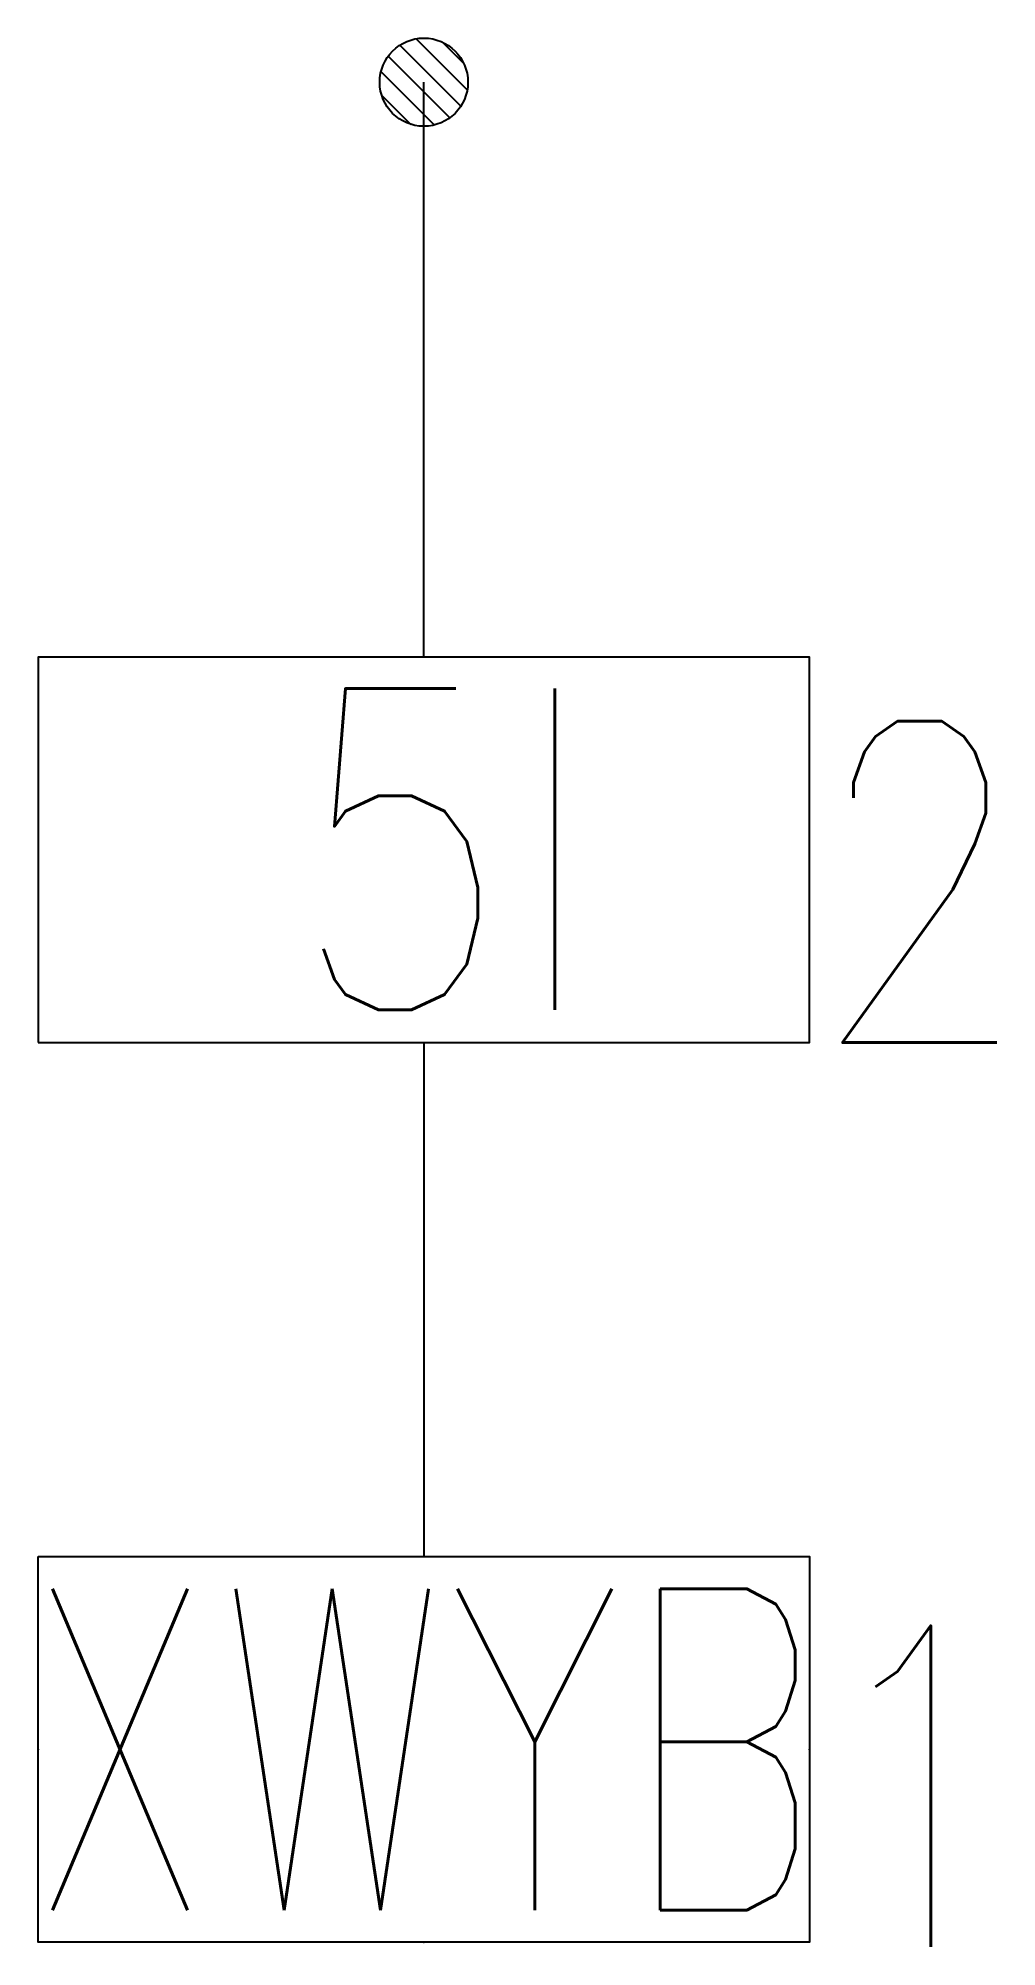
# Model space of a CAD drawing. Header units: millimetres. Extents: x 0 to 746, y 542 to 2027.
import ezdxf

# ---------------------------------------------------------------- set-up
doc = ezdxf.new("R2010")
doc.units = ezdxf.units.MM
doc.header["$LTSCALE"] = 1000
doc.layers.add('E-EQUIP', color=4, linetype='Continuous')
doc.layers.add('E-SYST', color=7, linetype='Continuous')
doc.styles.get("Standard").update_dxf_attribs({"font": 'tjromans.shx', "width": 0.8, "bigfont": 'tj-hztxt.shx'})

# ---------------------------------------------------------------- blocks, each defined once
blk = doc.blocks.new('FA-稳压泵模块箱')
blk.add_lwpolyline([(-3, 0), (3, 0), (3, 3), (-3, 3)], close=True)
at = {"color": 6, "width": 0.8}
blk.add_text('5I', height=2.5, dxfattribs=at).set_placement((-1.038, 0.254))
blk = doc.blocks.new('FA-31-消防稳压泵控制箱')
blk.add_lwpolyline([(-3, 3), (3, 3), (3, 0), (-3, 0)], close=True)
for p in [(0, 3), (-3, 1.5), (3, 1.5), (0, 0)]:
    blk.add_point(p)
at = {"color": 6, "insert": (0, 1.5), "char_height": 2.5, "width": 6, "attachment_point": 5}
blk.add_mtext('\\W0.7000;XWYB', dxfattribs=at)

msp = doc.modelspace()

# ---------------------------------------------------------------- hatches: boundary and pattern name
at = {"layer": 'E-SYST'}
h = msp.add_hatch(dxfattribs=at)
h.set_pattern_fill('ANSI31', color=11, scale=100, style=0)
h.set_pattern_definition([(135, (381752.82, -218618.182), (8.83883476, 8.83883476), [])])
h.paths.add_polyline_path([(265.7, 1993, -1), (334.3, 1993, -1)])

# ---------------------------------------------------------------- linework, layer by layer
at = {"layer": 'E-SYST', "color": 11}
for p, q in [((300, 1545.7), (300, 1993)), ((300, 1245.7), (300, 845.7))]:
    msp.add_line(p, q, dxfattribs=at)
msp.add_circle((300, 1993), 34.3, dxfattribs=at)

# ---------------------------------------------------------------- block references
at = {"layer": 'E-EQUIP', "xscale": 100, "yscale": 100, "zscale": 100}
for name, p in [('FA-稳压泵模块箱', (300, 1245.7)), ('FA-31-消防稳压泵控制箱', (300, 545.7))]:
    msp.add_blockref(name, p, dxfattribs=at)

# ---------------------------------------------------------------- texts
at = {"layer": 'E-SYST', "color": 6, "ltscale": 30, "width": 0.8}
for s, p in [('2', (600, 1245.7)), ('1', (600, 542.1))]:
    msp.add_text(s, height=250, rotation=0, dxfattribs=at).set_placement(p)

doc.saveas('drawing.dxf')
